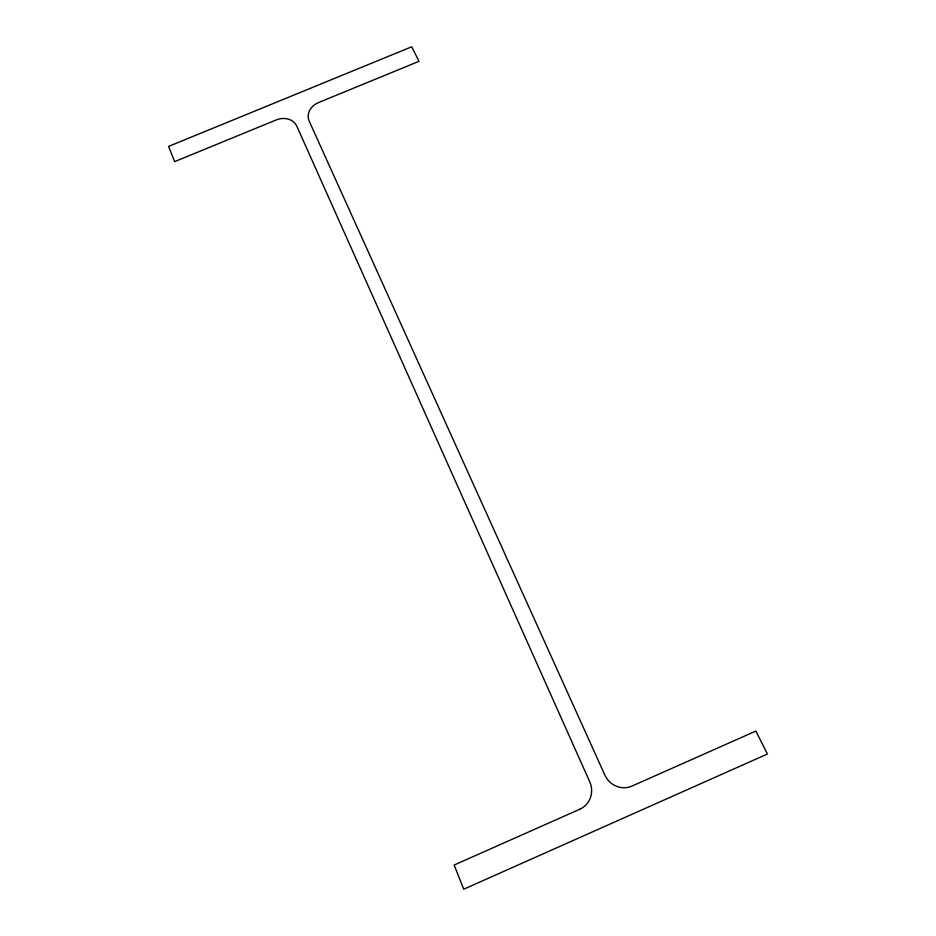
<?xml version="1.0" encoding="UTF-8"?>
<svg xmlns="http://www.w3.org/2000/svg" width="936" height="936" viewBox="0 0 936 936"><rect width="100%" height="100%" fill="white"/><g stroke="black" fill="none" stroke-linecap="round" stroke-linejoin="round"><path stroke-width="1.4" d="M579.829 809.23L454.147 865.039L463.741 889.2L767.403 754.018L755.855 731.074L631.987 786.076A20.908 20.042 56.8 0 1 604.878 775.113L309.172 121.083A16.251 13.595 -17 0 1 318.521 102.574L418.989 61.331L411.676 46.8L168.597 146.414L174.646 161.636L276.284 119.913A16.286 13.642 -19 0 1 296.806 126.161L589.75 781.817A20.931 20.147 67.9 0 1 579.829 809.23"/></g></svg>
